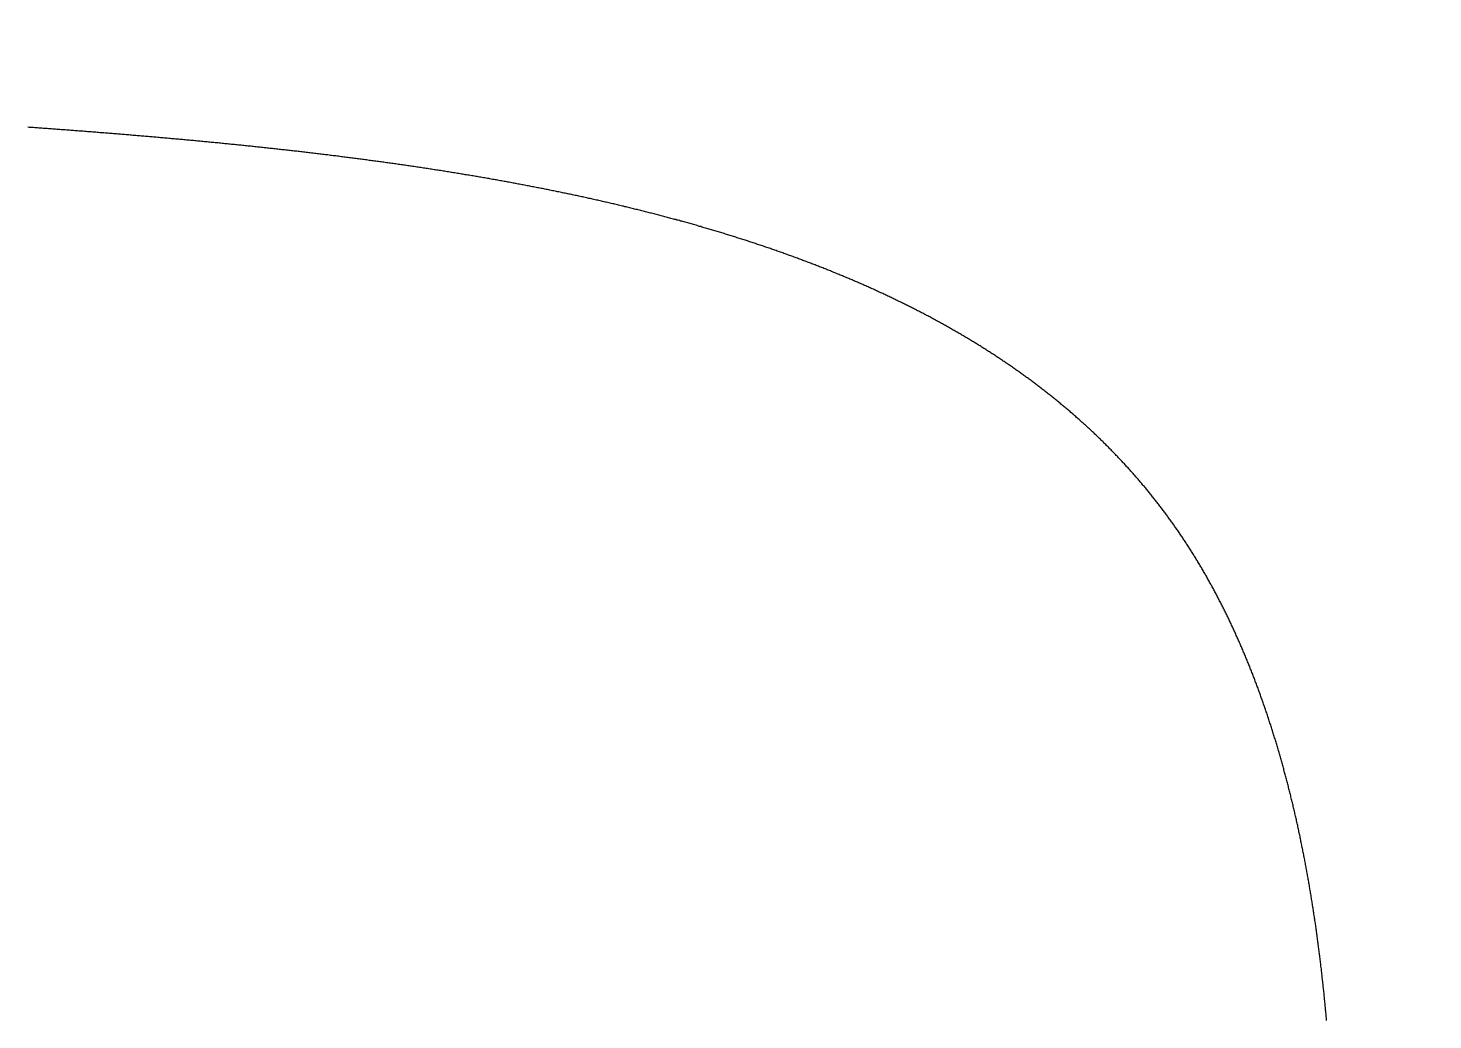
# Model space of a CAD drawing. Header units: millimetres. Extents: x 88 to 97873, y 32 to 55088.
# Drawn here: x 48793.889 to 48796.3, y 5022.508 to 5024.21 of the extents above; entities that cross this region are included whole.
import ezdxf

# ---------------------------------------------------------------- set-up
doc = ezdxf.new("R2010")
doc.units = ezdxf.units.MM
doc.header["$LTSCALE"] = 0.3

msp = doc.modelspace()

# ---------------------------------------------------------------- linework, layer by layer
msp.add_lwpolyline([(48796.1171, 5022.507), (48796.1169, 5022.5092), (48796.1167, 5022.5115), (48796.1165, 5022.5137), (48796.1163, 5022.5159), (48796.1161, 5022.5182), (48796.1159, 5022.5204), (48796.1157, 5022.5226), (48796.1155, 5022.5248), (48796.1153, 5022.5271), (48796.1151, 5022.5293), (48796.1149, 5022.5315), (48796.1147, 5022.5337), (48796.1144, 5022.5359), (48796.1142, 5022.5382), (48796.114, 5022.5404), (48796.1138, 5022.5426), (48796.1136, 5022.5448), (48796.1133, 5022.547), (48796.1131, 5022.5492), (48796.1129, 5022.5515), (48796.1127, 5022.5537), (48796.1124, 5022.5559), (48796.1122, 5022.5581), (48796.112, 5022.5603), (48796.1117, 5022.5625), (48796.1115, 5022.5647), (48796.1113, 5022.5669), (48796.111, 5022.5691), (48796.1108, 5022.5714), (48796.1106, 5022.5736), (48796.1103, 5022.5758), (48796.1101, 5022.578), (48796.1098, 5022.5802), (48796.1096, 5022.5824), (48796.1093, 5022.5846), (48796.1091, 5022.5868), (48796.1088, 5022.589), (48796.1086, 5022.5912), (48796.1083, 5022.5934), (48796.1081, 5022.5956), (48796.1078, 5022.5978), (48796.1075, 5022.6), (48796.1073, 5022.6022), (48796.107, 5022.6043), (48796.1068, 5022.6065), (48796.1065, 5022.6087), (48796.1062, 5022.6109), (48796.106, 5022.6131), (48796.1057, 5022.6153), (48796.1054, 5022.6175), (48796.1051, 5022.6197), (48796.1049, 5022.6219), (48796.1046, 5022.624), (48796.1043, 5022.6262), (48796.104, 5022.6284), (48796.1037, 5022.6306), (48796.1035, 5022.6328), (48796.1032, 5022.635), (48796.1029, 5022.6371), (48796.1026, 5022.6393), (48796.1023, 5022.6415), (48796.102, 5022.6437), (48796.1017, 5022.6458), (48796.1014, 5022.648), (48796.1011, 5022.6502), (48796.1008, 5022.6524), (48796.1005, 5022.6545), (48796.1002, 5022.6567), (48796.0999, 5022.6589), (48796.0996, 5022.661), (48796.0993, 5022.6632), (48796.099, 5022.6654), (48796.0987, 5022.6675), (48796.0984, 5022.6697), (48796.0981, 5022.6719), (48796.0978, 5022.674), (48796.0974, 5022.6762), (48796.0971, 5022.6783), (48796.0968, 5022.6805), (48796.0965, 5022.6827), (48796.0962, 5022.6848), (48796.0958, 5022.687), (48796.0955, 5022.6891), (48796.0952, 5022.6913), (48796.0949, 5022.6934), (48796.0945, 5022.6956), (48796.0942, 5022.6977), (48796.0939, 5022.6999), (48796.0935, 5022.702), (48796.0932, 5022.7042), (48796.0928, 5022.7063), (48796.0925, 5022.7085), (48796.0922, 5022.7106), (48796.0918, 5022.7128), (48796.0915, 5022.7149), (48796.0911, 5022.717), (48796.0908, 5022.7192), (48796.0904, 5022.7213), (48796.0901, 5022.7234), (48796.0897, 5022.7256), (48796.0894, 5022.7277), (48796.089, 5022.7299), (48796.0886, 5022.732), (48796.0883, 5022.7341), (48796.0879, 5022.7362), (48796.0875, 5022.7384), (48796.0872, 5022.7405), (48796.0868, 5022.7426), (48796.0864, 5022.7448), (48796.0861, 5022.7469), (48796.0857, 5022.749), (48796.0853, 5022.7511), (48796.0849, 5022.7532), (48796.0846, 5022.7554), (48796.0842, 5022.7575), (48796.0838, 5022.7596), (48796.0834, 5022.7617), (48796.083, 5022.7638), (48796.0826, 5022.7659), (48796.0822, 5022.768), (48796.0819, 5022.7702), (48796.0815, 5022.7723), (48796.0811, 5022.7744), (48796.0807, 5022.7765), (48796.0803, 5022.7786), (48796.0799, 5022.7807), (48796.0795, 5022.7828), (48796.0791, 5022.7849), (48796.0787, 5022.787), (48796.0783, 5022.7891), (48796.0778, 5022.7912), (48796.0774, 5022.7933), (48796.077, 5022.7954), (48796.0766, 5022.7975), (48796.0762, 5022.7996), (48796.0758, 5022.8017), (48796.0753, 5022.8038), (48796.0749, 5022.8058), (48796.0745, 5022.8079), (48796.0741, 5022.81), (48796.0736, 5022.8121), (48796.0732, 5022.8142), (48796.0728, 5022.8163), (48796.0724, 5022.8184), (48796.0719, 5022.8204), (48796.0715, 5022.8225), (48796.071, 5022.8246), (48796.0706, 5022.8267), (48796.0702, 5022.8287), (48796.0697, 5022.8308), (48796.0693, 5022.8329), (48796.0688, 5022.835), (48796.0684, 5022.837), (48796.0679, 5022.8391), (48796.0675, 5022.8412), (48796.067, 5022.8432), (48796.0666, 5022.8453), (48796.0661, 5022.8474), (48796.0656, 5022.8494), (48796.0652, 5022.8515), (48796.0647, 5022.8535), (48796.0642, 5022.8556), (48796.0638, 5022.8576), (48796.0633, 5022.8597), (48796.0628, 5022.8618), (48796.0624, 5022.8638), (48796.0619, 5022.8659), (48796.0614, 5022.8679), (48796.0609, 5022.87), (48796.0605, 5022.872), (48796.06, 5022.874), (48796.0595, 5022.8761), (48796.059, 5022.8781), (48796.0585, 5022.8802), (48796.058, 5022.8822), (48796.0575, 5022.8842), (48796.057, 5022.8863), (48796.0565, 5022.8883), (48796.056, 5022.8904), (48796.0555, 5022.8924), (48796.055, 5022.8944), (48796.0545, 5022.8964), (48796.054, 5022.8985), (48796.0535, 5022.9005), (48796.053, 5022.9025), (48796.0525, 5022.9045), (48796.052, 5022.9066), (48796.0515, 5022.9086), (48796.0509, 5022.9106), (48796.0504, 5022.9126), (48796.0499, 5022.9146), (48796.0494, 5022.9166), (48796.0489, 5022.9187), (48796.0483, 5022.9207), (48796.0478, 5022.9227), (48796.0473, 5022.9247), (48796.0467, 5022.9267), (48796.0462, 5022.9287), (48796.0457, 5022.9307), (48796.0451, 5022.9327), (48796.0446, 5022.9347), (48796.044, 5022.9367), (48796.0435, 5022.9387), (48796.0429, 5022.9407), (48796.0424, 5022.9427), (48796.0418, 5022.9447), (48796.0413, 5022.9467), (48796.0407, 5022.9487), (48796.0402, 5022.9506), (48796.0396, 5022.9526), (48796.0391, 5022.9546), (48796.0385, 5022.9566), (48796.0379, 5022.9586), (48796.0374, 5022.9606), (48796.0368, 5022.9625), (48796.0362, 5022.9645), (48796.0357, 5022.9665), (48796.0351, 5022.9685), (48796.0345, 5022.9704), (48796.0339, 5022.9724), (48796.0333, 5022.9744), (48796.0328, 5022.9763), (48796.0322, 5022.9783), (48796.0316, 5022.9803), (48796.031, 5022.9822), (48796.0304, 5022.9842), (48796.0298, 5022.9862), (48796.0292, 5022.9881), (48796.0286, 5022.9901), (48796.028, 5022.992), (48796.0274, 5022.994), (48796.0268, 5022.9959), (48796.0262, 5022.9979), (48796.0256, 5022.9998), (48796.025, 5023.0018), (48796.0244, 5023.0037), (48796.0238, 5023.0057), (48796.0232, 5023.0076), (48796.0225, 5023.0095), (48796.0219, 5023.0115), (48796.0213, 5023.0134), (48796.0207, 5023.0153), (48796.02, 5023.0173), (48796.0194, 5023.0192), (48796.0188, 5023.0211), (48796.0182, 5023.0231), (48796.0175, 5023.025), (48796.0169, 5023.0269), (48796.0162, 5023.0288), (48796.0156, 5023.0308), (48796.015, 5023.0327), (48796.0143, 5023.0346), (48796.0137, 5023.0365), (48796.013, 5023.0384), (48796.0124, 5023.0403), (48796.0117, 5023.0422), (48796.0111, 5023.0441), (48796.0104, 5023.0461), (48796.0097, 5023.048), (48796.0091, 5023.0499), (48796.0084, 5023.0518), (48796.0078, 5023.0537), (48796.0071, 5023.0556), (48796.0064, 5023.0575), (48796.0057, 5023.0593), (48796.0051, 5023.0612), (48796.0044, 5023.0631), (48796.0037, 5023.065), (48796.003, 5023.0669), (48796.0024, 5023.0688), (48796.0017, 5023.0707), (48796.001, 5023.0726), (48796.0003, 5023.0744), (48795.9996, 5023.0763), (48795.9989, 5023.0782), (48795.9982, 5023.0801), (48795.9975, 5023.0819), (48795.9968, 5023.0838), (48795.9961, 5023.0857), (48795.9954, 5023.0875), (48795.9947, 5023.0894), (48795.994, 5023.0913), (48795.9933, 5023.0931), (48795.9926, 5023.095), (48795.9919, 5023.0968), (48795.9911, 5023.0987), (48795.9904, 5023.1006), (48795.9897, 5023.1024), (48795.989, 5023.1043), (48795.9882, 5023.1061), (48795.9875, 5023.1079), (48795.9868, 5023.1098), (48795.9861, 5023.1116), (48795.9853, 5023.1135), (48795.9846, 5023.1153), (48795.9838, 5023.1171), (48795.9831, 5023.119), (48795.9824, 5023.1208), (48795.9816, 5023.1226), (48795.9809, 5023.1245), (48795.9801, 5023.1263), (48795.9794, 5023.1281), (48795.9786, 5023.13), (48795.9779, 5023.1318), (48795.9771, 5023.1336), (48795.9763, 5023.1354), (48795.9756, 5023.1372), (48795.9748, 5023.139), (48795.974, 5023.1409), (48795.9733, 5023.1427), (48795.9725, 5023.1445), (48795.9717, 5023.1463), (48795.9709, 5023.1481), (48795.9702, 5023.1499), (48795.9694, 5023.1517), (48795.9686, 5023.1535), (48795.9678, 5023.1553), (48795.967, 5023.1571), (48795.9662, 5023.1589), (48795.9654, 5023.1606), (48795.9646, 5023.1624), (48795.9638, 5023.1642), (48795.963, 5023.166), (48795.9622, 5023.1678), (48795.9614, 5023.1696), (48795.9606, 5023.1713), (48795.9598, 5023.1731), (48795.959, 5023.1749), (48795.9582, 5023.1767), (48795.9574, 5023.1784), (48795.9566, 5023.1802), (48795.9558, 5023.182), (48795.9549, 5023.1837), (48795.9541, 5023.1855), (48795.9533, 5023.1873), (48795.9524, 5023.189), (48795.9516, 5023.1908), (48795.9508, 5023.1925), (48795.9499, 5023.1943), (48795.9491, 5023.196), (48795.9483, 5023.1978), (48795.9474, 5023.1995), (48795.9466, 5023.2013), (48795.9457, 5023.203), (48795.9449, 5023.2047), (48795.944, 5023.2065), (48795.9432, 5023.2082), (48795.9423, 5023.2099), (48795.9415, 5023.2117), (48795.9406, 5023.2134), (48795.9397, 5023.2151), (48795.9389, 5023.2168), (48795.938, 5023.2186), (48795.9371, 5023.2203), (48795.9363, 5023.222), (48795.9354, 5023.2237), (48795.9345, 5023.2254), (48795.9336, 5023.2271), (48795.9327, 5023.2288), (48795.9318, 5023.2306), (48795.931, 5023.2323), (48795.9301, 5023.234), (48795.9292, 5023.2357), (48795.9283, 5023.2374), (48795.9274, 5023.2391), (48795.9265, 5023.2407), (48795.9256, 5023.2424), (48795.9247, 5023.2441), (48795.9238, 5023.2458), (48795.9229, 5023.2475), (48795.922, 5023.2492), (48795.921, 5023.2509), (48795.9201, 5023.2525), (48795.9192, 5023.2542), (48795.9183, 5023.2559), (48795.9174, 5023.2576), (48795.9164, 5023.2592), (48795.9155, 5023.2609), (48795.9146, 5023.2626), (48795.9136, 5023.2642), (48795.9127, 5023.2659), (48795.9118, 5023.2675), (48795.9108, 5023.2692), (48795.9099, 5023.2709), (48795.9089, 5023.2725), (48795.908, 5023.2742), (48795.907, 5023.2758), (48795.9061, 5023.2774), (48795.9051, 5023.2791), (48795.9042, 5023.2807), (48795.9032, 5023.2824), (48795.9023, 5023.284), (48795.9013, 5023.2856), (48795.9003, 5023.2873), (48795.8994, 5023.2889), (48795.8984, 5023.2905), (48795.8974, 5023.2921), (48795.8964, 5023.2938), (48795.8955, 5023.2954), (48795.8945, 5023.297), (48795.8935, 5023.2986), (48795.8925, 5023.3002), (48795.8915, 5023.3018), (48795.8905, 5023.3035), (48795.8895, 5023.3051), (48795.8885, 5023.3067), (48795.8875, 5023.3083), (48795.8865, 5023.3099), (48795.8855, 5023.3115), (48795.8845, 5023.3131), (48795.8835, 5023.3146), (48795.8825, 5023.3162), (48795.8815, 5023.3178), (48795.8805, 5023.3194), (48795.8795, 5023.321), (48795.8784, 5023.3226), (48795.8774, 5023.3241), (48795.8764, 5023.3257), (48795.8754, 5023.3273), (48795.8743, 5023.3289), (48795.8733, 5023.3304), (48795.8723, 5023.332), (48795.8712, 5023.3336), (48795.8702, 5023.3351), (48795.8691, 5023.3367), (48795.8681, 5023.3382), (48795.867, 5023.3398), (48795.866, 5023.3413), (48795.8649, 5023.3429), (48795.8639, 5023.3444), (48795.8628, 5023.346), (48795.8618, 5023.3475), (48795.8607, 5023.3491), (48795.8596, 5023.3506), (48795.8586, 5023.3521), (48795.8575, 5023.3537), (48795.8564, 5023.3552), (48795.8553, 5023.3567), (48795.8542, 5023.3582), (48795.8532, 5023.3598), (48795.8521, 5023.3613), (48795.851, 5023.3628), (48795.8499, 5023.3643), (48795.8488, 5023.3658), (48795.8477, 5023.3673), (48795.8466, 5023.3688), (48795.8455, 5023.3704), (48795.8444, 5023.3719), (48795.8433, 5023.3734), (48795.8422, 5023.3749), (48795.8411, 5023.3764), (48795.84, 5023.3778), (48795.8389, 5023.3793), (48795.8378, 5023.3808), (48795.8367, 5023.3823), (48795.8355, 5023.3838), (48795.8344, 5023.3853), (48795.8333, 5023.3868), (48795.8322, 5023.3882), (48795.831, 5023.3897), (48795.8299, 5023.3912), (48795.8288, 5023.3927), (48795.8276, 5023.3941), (48795.8265, 5023.3956), (48795.8253, 5023.3971), (48795.8242, 5023.3985), (48795.823, 5023.4), (48795.8219, 5023.4014), (48795.8207, 5023.4029), (48795.8196, 5023.4043), (48795.8184, 5023.4058), (48795.8173, 5023.4072), (48795.8161, 5023.4087), (48795.8149, 5023.4101), (48795.8138, 5023.4116), (48795.8126, 5023.413), (48795.8114, 5023.4144), (48795.8103, 5023.4159), (48795.8091, 5023.4173), (48795.8079, 5023.4187), (48795.8067, 5023.4202), (48795.8055, 5023.4216), (48795.8044, 5023.423), (48795.8032, 5023.4244), (48795.802, 5023.4258), (48795.8008, 5023.4273), (48795.7996, 5023.4287), (48795.7984, 5023.4301), (48795.7972, 5023.4315), (48795.796, 5023.4329), (48795.7948, 5023.4343), (48795.7936, 5023.4357), (48795.7924, 5023.4371), (48795.7912, 5023.4385), (48795.7899, 5023.4399), (48795.7887, 5023.4413), (48795.7875, 5023.4427), (48795.7863, 5023.4441), (48795.7851, 5023.4455), (48795.7838, 5023.4468), (48795.7826, 5023.4482), (48795.7814, 5023.4496), (48795.7801, 5023.451), (48795.7789, 5023.4524), (48795.7777, 5023.4537), (48795.7764, 5023.4551), (48795.7752, 5023.4565), (48795.7739, 5023.4578), (48795.7727, 5023.4592), (48795.7714, 5023.4606), (48795.7702, 5023.4619), (48795.7689, 5023.4633), (48795.7677, 5023.4646), (48795.7664, 5023.466), (48795.7652, 5023.4673), (48795.7639, 5023.4687), (48795.7626, 5023.47), (48795.7614, 5023.4714), (48795.7601, 5023.4727), (48795.7588, 5023.4741), (48795.7576, 5023.4754), (48795.7563, 5023.4767), (48795.755, 5023.4781), (48795.7537, 5023.4794), (48795.7524, 5023.4807), (48795.7511, 5023.482), (48795.7499, 5023.4834), (48795.7486, 5023.4847), (48795.7473, 5023.486), (48795.746, 5023.4873), (48795.7447, 5023.4886), (48795.7434, 5023.49), (48795.7421, 5023.4913), (48795.7408, 5023.4926), (48795.7395, 5023.4939), (48795.7382, 5023.4952), (48795.7368, 5023.4965), (48795.7355, 5023.4978), (48795.7342, 5023.4991), (48795.7329, 5023.5004), (48795.7316, 5023.5017), (48795.7303, 5023.503), (48795.7289, 5023.5043), (48795.7276, 5023.5055), (48795.7263, 5023.5068), (48795.725, 5023.5081), (48795.7236, 5023.5094), (48795.7223, 5023.5107), (48795.7209, 5023.5119), (48795.7196, 5023.5132), (48795.7183, 5023.5145), (48795.7169, 5023.5158), (48795.7156, 5023.517), (48795.7142, 5023.5183), (48795.7129, 5023.5196), (48795.7115, 5023.5208), (48795.7102, 5023.5221), (48795.7088, 5023.5233), (48795.7074, 5023.5246), (48795.7061, 5023.5258), (48795.7047, 5023.5271), (48795.7034, 5023.5283), (48795.702, 5023.5296), (48795.7006, 5023.5308), (48795.6992, 5023.5321), (48795.6979, 5023.5333), (48795.6965, 5023.5345), (48795.6951, 5023.5358), (48795.6937, 5023.537), (48795.6923, 5023.5382), (48795.691, 5023.5395), (48795.6896, 5023.5407), (48795.6882, 5023.5419), (48795.6868, 5023.5432), (48795.6854, 5023.5444), (48795.684, 5023.5456), (48795.6826, 5023.5468), (48795.6812, 5023.548), (48795.6798, 5023.5492), (48795.6784, 5023.5504), (48795.677, 5023.5517), (48795.6756, 5023.5529), (48795.6742, 5023.5541), (48795.6727, 5023.5553), (48795.6713, 5023.5565), (48795.6699, 5023.5577), (48795.6685, 5023.5589), (48795.6671, 5023.5601), (48795.6656, 5023.5613), (48795.6642, 5023.5624), (48795.6628, 5023.5636), (48795.6614, 5023.5648), (48795.6599, 5023.566), (48795.6585, 5023.5672), (48795.6571, 5023.5684), (48795.6556, 5023.5695), (48795.6542, 5023.5707), (48795.6527, 5023.5719), (48795.6513, 5023.5731), (48795.6498, 5023.5742), (48795.6484, 5023.5754), (48795.6469, 5023.5766), (48795.6455, 5023.5777), (48795.644, 5023.5789), (48795.6426, 5023.58), (48795.6411, 5023.5812), (48795.6396, 5023.5824), (48795.6382, 5023.5835), (48795.6367, 5023.5847), (48795.6352, 5023.5858), (48795.6338, 5023.587), (48795.6323, 5023.5881), (48795.6308, 5023.5892), (48795.6293, 5023.5904), (48795.6279, 5023.5915), (48795.6264, 5023.5927), (48795.6249, 5023.5938), (48795.6234, 5023.5949), (48795.6219, 5023.5961), (48795.6204, 5023.5972), (48795.6189, 5023.5983), (48795.6175, 5023.5994), (48795.616, 5023.6006), (48795.6145, 5023.6017), (48795.613, 5023.6028), (48795.6115, 5023.6039), (48795.61, 5023.605), (48795.6084, 5023.6061), (48795.6069, 5023.6073), (48795.6054, 5023.6084), (48795.6039, 5023.6095), (48795.6024, 5023.6106), (48795.6009, 5023.6117), (48795.5994, 5023.6128), (48795.5979, 5023.6139), (48795.5963, 5023.615), (48795.5948, 5023.6161), (48795.5933, 5023.6172), (48795.5918, 5023.6183), (48795.5902, 5023.6193), (48795.5887, 5023.6204), (48795.5872, 5023.6215), (48795.5856, 5023.6226), (48795.5841, 5023.6237), (48795.5825, 5023.6248), (48795.581, 5023.6258), (48795.5795, 5023.6269), (48795.5779, 5023.628), (48795.5764, 5023.6291), (48795.5748, 5023.6301), (48795.5733, 5023.6312), (48795.5717, 5023.6323), (48795.5702, 5023.6333), (48795.5686, 5023.6344), (48795.567, 5023.6355), (48795.5655, 5023.6365), (48795.5639, 5023.6376), (48795.5623, 5023.6386), (48795.5608, 5023.6397), (48795.5592, 5023.6407), (48795.5576, 5023.6418), (48795.5561, 5023.6428), (48795.5545, 5023.6439), (48795.5529, 5023.6449), (48795.5513, 5023.6459), (48795.5497, 5023.647), (48795.5482, 5023.648), (48795.5466, 5023.6491), (48795.545, 5023.6501), (48795.5434, 5023.6511), (48795.5418, 5023.6522), (48795.5402, 5023.6532), (48795.5386, 5023.6542), (48795.537, 5023.6552), (48795.5354, 5023.6562), (48795.5338, 5023.6573), (48795.5322, 5023.6583), (48795.5306, 5023.6593), (48795.529, 5023.6603), (48795.5274, 5023.6613), (48795.5258, 5023.6623), (48795.5242, 5023.6633), (48795.5226, 5023.6644), (48795.521, 5023.6654), (48795.5193, 5023.6664), (48795.5177, 5023.6674), (48795.5161, 5023.6684), (48795.5145, 5023.6694), (48795.5128, 5023.6704), (48795.5112, 5023.6714), (48795.5096, 5023.6723), (48795.508, 5023.6733), (48795.5063, 5023.6743), (48795.5047, 5023.6753), (48795.5031, 5023.6763), (48795.5014, 5023.6773), (48795.4998, 5023.6783), (48795.4981, 5023.6792), (48795.4965, 5023.6802), (48795.4948, 5023.6812), (48795.4932, 5023.6822), (48795.4915, 5023.6831), (48795.4899, 5023.6841), (48795.4882, 5023.6851), (48795.4866, 5023.686), (48795.4849, 5023.687), (48795.4833, 5023.688), (48795.4816, 5023.6889), (48795.4799, 5023.6899), (48795.4783, 5023.6908), (48795.4766, 5023.6918), (48795.4749, 5023.6927), (48795.4733, 5023.6937), (48795.4716, 5023.6946), (48795.4699, 5023.6956), (48795.4683, 5023.6965), (48795.4666, 5023.6975), (48795.4649, 5023.6984), (48795.4632, 5023.6994), (48795.4615, 5023.7003), (48795.4599, 5023.7012), (48795.4582, 5023.7022), (48795.4565, 5023.7031), (48795.4548, 5023.704), (48795.4531, 5023.705), (48795.4514, 5023.7059), (48795.4497, 5023.7068), (48795.448, 5023.7078), (48795.4463, 5023.7087), (48795.4446, 5023.7096), (48795.4429, 5023.7105), (48795.4412, 5023.7114), (48795.4395, 5023.7123), (48795.4378, 5023.7133), (48795.4361, 5023.7142), (48795.4344, 5023.7151), (48795.4327, 5023.716), (48795.4309, 5023.7169), (48795.4292, 5023.7178), (48795.4275, 5023.7187), (48795.4258, 5023.7196), (48795.4241, 5023.7205), (48795.4223, 5023.7214), (48795.4206, 5023.7223), (48795.4189, 5023.7232), (48795.4172, 5023.7241), (48795.4154, 5023.725), (48795.4137, 5023.7259), (48795.412, 5023.7268), (48795.4102, 5023.7276), (48795.4085, 5023.7285), (48795.4067, 5023.7294), (48795.405, 5023.7303), (48795.4033, 5023.7312), (48795.4015, 5023.732), (48795.3998, 5023.7329), (48795.398, 5023.7338), (48795.3963, 5023.7347), (48795.3945, 5023.7355), (48795.3928, 5023.7364), (48795.391, 5023.7373), (48795.3892, 5023.7381), (48795.3875, 5023.739), (48795.3857, 5023.7399), (48795.384, 5023.7407), (48795.3822, 5023.7416), (48795.3804, 5023.7424), (48795.3787, 5023.7433), (48795.3769, 5023.7441), (48795.3751, 5023.745), (48795.3734, 5023.7459), (48795.3716, 5023.7467), (48795.3698, 5023.7475), (48795.368, 5023.7484), (48795.3663, 5023.7492), (48795.3645, 5023.7501), (48795.3627, 5023.7509), (48795.3609, 5023.7518), (48795.3591, 5023.7526), (48795.3573, 5023.7534), (48795.3555, 5023.7543), (48795.3538, 5023.7551), (48795.352, 5023.7559), (48795.3502, 5023.7567), (48795.3484, 5023.7576), (48795.3466, 5023.7584), (48795.3448, 5023.7592), (48795.343, 5023.76), (48795.3412, 5023.7609), (48795.3394, 5023.7617), (48795.3376, 5023.7625), (48795.3358, 5023.7633), (48795.3339, 5023.7641), (48795.3321, 5023.7649), (48795.3303, 5023.7657), (48795.3285, 5023.7666), (48795.3267, 5023.7674), (48795.3249, 5023.7682), (48795.3231, 5023.769), (48795.3212, 5023.7698), (48795.3194, 5023.7706), (48795.3176, 5023.7714), (48795.3158, 5023.7722), (48795.3139, 5023.773), (48795.3121, 5023.7738), (48795.3103, 5023.7745), (48795.3085, 5023.7753), (48795.3066, 5023.7761), (48795.3048, 5023.7769), (48795.3029, 5023.7777), (48795.3011, 5023.7785), (48795.2993, 5023.7793), (48795.2974, 5023.78), (48795.2956, 5023.7808), (48795.2937, 5023.7816), (48795.2919, 5023.7824), (48795.29, 5023.7831), (48795.2882, 5023.7839), (48795.2863, 5023.7847), (48795.2845, 5023.7855), (48795.2826, 5023.7862), (48795.2808, 5023.787), (48795.2789, 5023.7878), (48795.2771, 5023.7885), (48795.2752, 5023.7893), (48795.2733, 5023.79), (48795.2715, 5023.7908), (48795.2696, 5023.7916), (48795.2678, 5023.7923), (48795.2659, 5023.7931), (48795.264, 5023.7938), (48795.2621, 5023.7946), (48795.2603, 5023.7953), (48795.2584, 5023.7961), (48795.2565, 5023.7968), (48795.2546, 5023.7976), (48795.2528, 5023.7983), (48795.2509, 5023.799), (48795.249, 5023.7998), (48795.2471, 5023.8005), (48795.2452, 5023.8012), (48795.2433, 5023.802), (48795.2415, 5023.8027), (48795.2396, 5023.8034), (48795.2377, 5023.8042), (48795.2358, 5023.8049), (48795.2339, 5023.8056), (48795.232, 5023.8064), (48795.2301, 5023.8071), (48795.2282, 5023.8078), (48795.2263, 5023.8085), (48795.2244, 5023.8092), (48795.2225, 5023.81), (48795.2206, 5023.8107), (48795.2187, 5023.8114), (48795.2168, 5023.8121), (48795.2149, 5023.8128), (48795.213, 5023.8135), (48795.211, 5023.8142), (48795.2091, 5023.8149), (48795.2072, 5023.8157), (48795.2053, 5023.8164), (48795.2034, 5023.8171), (48795.2015, 5023.8178), (48795.1995, 5023.8185), (48795.1976, 5023.8192), (48795.1957, 5023.8199), (48795.1938, 5023.8205), (48795.1918, 5023.8212), (48795.1899, 5023.8219), (48795.188, 5023.8226), (48795.1861, 5023.8233), (48795.1841, 5023.824), (48795.1822, 5023.8247), (48795.1802, 5023.8254), (48795.1783, 5023.8261), (48795.1764, 5023.8267), (48795.1744, 5023.8274), (48795.1725, 5023.8281), (48795.1705, 5023.8288), (48795.1686, 5023.8294), (48795.1667, 5023.8301), (48795.1647, 5023.8308), (48795.1628, 5023.8315), (48795.1608, 5023.8321), (48795.1589, 5023.8328), (48795.1569, 5023.8335), (48795.155, 5023.8341), (48795.153, 5023.8348), (48795.151, 5023.8355), (48795.1491, 5023.8361), (48795.1471, 5023.8368), (48795.1452, 5023.8374), (48795.1432, 5023.8381), (48795.1412, 5023.8388), (48795.1393, 5023.8394), (48795.1373, 5023.8401), (48795.1353, 5023.8407), (48795.1334, 5023.8414), (48795.1314, 5023.842), (48795.1294, 5023.8427), (48795.1274, 5023.8433), (48795.1255, 5023.844), (48795.1235, 5023.8446), (48795.1215, 5023.8452), (48795.1195, 5023.8459), (48795.1176, 5023.8465), (48795.1156, 5023.8471), (48795.1136, 5023.8478), (48795.1116, 5023.8484), (48795.1096, 5023.8491), (48795.1076, 5023.8497), (48795.1056, 5023.8503), (48795.1037, 5023.8509), (48795.1017, 5023.8516), (48795.0997, 5023.8522), (48795.0977, 5023.8528), (48795.0957, 5023.8534), (48795.0937, 5023.8541), (48795.0917, 5023.8547), (48795.0897, 5023.8553), (48795.0877, 5023.8559), (48795.0857, 5023.8565), (48795.0837, 5023.8572), (48795.0817, 5023.8578), (48795.0797, 5023.8584), (48795.0777, 5023.859), (48795.0757, 5023.8596), (48795.0736, 5023.8602), (48795.0716, 5023.8608), (48795.0696, 5023.8614), (48795.0676, 5023.862), (48795.0656, 5023.8626), (48795.0636, 5023.8632), (48795.0616, 5023.8638), (48795.0595, 5023.8644), (48795.0575, 5023.865), (48795.0555, 5023.8656), (48795.0535, 5023.8662), (48795.0514, 5023.8668), (48795.0494, 5023.8674), (48795.0474, 5023.868), (48795.0454, 5023.8686), (48795.0433, 5023.8692), (48795.0413, 5023.8697), (48795.0393, 5023.8703), (48795.0372, 5023.8709), (48795.0352, 5023.8715), (48795.0332, 5023.8721), (48795.0311, 5023.8727), (48795.0291, 5023.8732), (48795.027, 5023.8738), (48795.025, 5023.8744), (48795.023, 5023.875), (48795.0209, 5023.8755), (48795.0189, 5023.8761), (48795.0168, 5023.8767), (48795.0148, 5023.8772), (48795.0127, 5023.8778), (48795.0107, 5023.8784), (48795.0086, 5023.8789), (48795.0066, 5023.8795), (48795.0045, 5023.8801), (48795.0025, 5023.8806), (48795.0004, 5023.8812), (48794.9984, 5023.8817), (48794.9963, 5023.8823), (48794.9942, 5023.8829), (48794.9922, 5023.8834), (48794.9901, 5023.884), (48794.988, 5023.8845), (48794.986, 5023.8851), (48794.9839, 5023.8856), (48794.9818, 5023.8862), (48794.9798, 5023.8867), (48794.9777, 5023.8873), (48794.9756, 5023.8878), (48794.9736, 5023.8883), (48794.9715, 5023.8889), (48794.9694, 5023.8894), (48794.9673, 5023.89), (48794.9653, 5023.8905), (48794.9632, 5023.891), (48794.9611, 5023.8916), (48794.959, 5023.8921), (48794.9569, 5023.8926), (48794.9549, 5023.8932), (48794.9528, 5023.8937), (48794.9507, 5023.8942), (48794.9486, 5023.8948), (48794.9465, 5023.8953), (48794.9444, 5023.8958), (48794.9423, 5023.8963), (48794.9403, 5023.8969), (48794.9382, 5023.8974), (48794.9361, 5023.8979), (48794.934, 5023.8984), (48794.9319, 5023.8989), (48794.9298, 5023.8995), (48794.9277, 5023.9), (48794.9256, 5023.9005), (48794.9235, 5023.901), (48794.9214, 5023.9015), (48794.9193, 5023.902), (48794.9172, 5023.9025), (48794.9151, 5023.903), (48794.913, 5023.9035), (48794.9109, 5023.9041), (48794.9088, 5023.9046), (48794.9066, 5023.9051), (48794.9045, 5023.9056), (48794.9024, 5023.9061), (48794.9003, 5023.9066), (48794.8982, 5023.9071), (48794.8961, 5023.9076), (48794.894, 5023.9081), (48794.8918, 5023.9086), (48794.8897, 5023.909), (48794.8876, 5023.9095), (48794.8855, 5023.91), (48794.8834, 5023.9105), (48794.8812, 5023.911), (48794.8791, 5023.9115), (48794.877, 5023.912), (48794.8749, 5023.9125), (48794.8727, 5023.913), (48794.8706, 5023.9134), (48794.8685, 5023.9139), (48794.8664, 5023.9144), (48794.8642, 5023.9149), (48794.8621, 5023.9154), (48794.86, 5023.9158), (48794.8578, 5023.9163), (48794.8557, 5023.9168), (48794.8535, 5023.9173), (48794.8514, 5023.9177), (48794.8493, 5023.9182), (48794.8471, 5023.9187), (48794.845, 5023.9191), (48794.8428, 5023.9196), (48794.8407, 5023.9201), (48794.8386, 5023.9205), (48794.8364, 5023.921), (48794.8343, 5023.9215), (48794.8321, 5023.9219), (48794.83, 5023.9224), (48794.8278, 5023.9229), (48794.8257, 5023.9233), (48794.8235, 5023.9238), (48794.8214, 5023.9242), (48794.8192, 5023.9247), (48794.8171, 5023.9251), (48794.8149, 5023.9256), (48794.8128, 5023.926), (48794.8106, 5023.9265), (48794.8084, 5023.9269), (48794.8063, 5023.9274), (48794.8041, 5023.9278), (48794.802, 5023.9283), (48794.7998, 5023.9287), (48794.7976, 5023.9292), (48794.7955, 5023.9296), (48794.7933, 5023.9301), (48794.7911, 5023.9305), (48794.789, 5023.9309), (48794.7868, 5023.9314), (48794.7846, 5023.9318), (48794.7825, 5023.9323), (48794.7803, 5023.9327), (48794.7781, 5023.9331), (48794.7759, 5023.9336), (48794.7738, 5023.934), (48794.7716, 5023.9344), (48794.7694, 5023.9349), (48794.7672, 5023.9353), (48794.7651, 5023.9357), (48794.7629, 5023.9361), (48794.7607, 5023.9366), (48794.7585, 5023.937), (48794.7563, 5023.9374), (48794.7541, 5023.9378), (48794.752, 5023.9383), (48794.7498, 5023.9387), (48794.7476, 5023.9391), (48794.7454, 5023.9395), (48794.7432, 5023.9399), (48794.741, 5023.9404), (48794.7388, 5023.9408), (48794.7366, 5023.9412), (48794.7345, 5023.9416), (48794.7323, 5023.942), (48794.7301, 5023.9424), (48794.7279, 5023.9428), (48794.7257, 5023.9432), (48794.7235, 5023.9437), (48794.7213, 5023.9441), (48794.7191, 5023.9445), (48794.7169, 5023.9449), (48794.7147, 5023.9453), (48794.7125, 5023.9457), (48794.7103, 5023.9461), (48794.7081, 5023.9465), (48794.7059, 5023.9469), (48794.7037, 5023.9473), (48794.7015, 5023.9477), (48794.6993, 5023.9481), (48794.697, 5023.9485), (48794.6948, 5023.9489), (48794.6926, 5023.9493), (48794.6904, 5023.9497), (48794.6882, 5023.9501), (48794.686, 5023.9504), (48794.6838, 5023.9508), (48794.6816, 5023.9512), (48794.6794, 5023.9516), (48794.6771, 5023.952), (48794.6749, 5023.9524), (48794.6727, 5023.9528), (48794.6705, 5023.9532), (48794.6683, 5023.9535), (48794.6661, 5023.9539), (48794.6638, 5023.9543), (48794.6616, 5023.9547), (48794.6594, 5023.9551), (48794.6572, 5023.9554), (48794.6549, 5023.9558), (48794.6527, 5023.9562), (48794.6505, 5023.9566), (48794.6483, 5023.9569), (48794.646, 5023.9573), (48794.6438, 5023.9577), (48794.6416, 5023.9581), (48794.6393, 5023.9584), (48794.6371, 5023.9588), (48794.6349, 5023.9592), (48794.6327, 5023.9595), (48794.6304, 5023.9599), (48794.6282, 5023.9603), (48794.626, 5023.9606), (48794.6237, 5023.961), (48794.6215, 5023.9614), (48794.6192, 5023.9617), (48794.617, 5023.9621), (48794.6148, 5023.9624), (48794.6125, 5023.9628), (48794.6103, 5023.9632), (48794.608, 5023.9635), (48794.6058, 5023.9639), (48794.6036, 5023.9642), (48794.6013, 5023.9646), (48794.5991, 5023.9649), (48794.5968, 5023.9653), (48794.5946, 5023.9656), (48794.5923, 5023.966), (48794.5901, 5023.9663), (48794.5878, 5023.9667), (48794.5856, 5023.967), (48794.5833, 5023.9674), (48794.5811, 5023.9677), (48794.5788, 5023.9681), (48794.5766, 5023.9684), (48794.5743, 5023.9688), (48794.5721, 5023.9691), (48794.5698, 5023.9695), (48794.5676, 5023.9698), (48794.5653, 5023.9701), (48794.5631, 5023.9705), (48794.5608, 5023.9708), (48794.5585, 5023.9712), (48794.5563, 5023.9715), (48794.554, 5023.9718), (48794.5518, 5023.9722), (48794.5495, 5023.9725), (48794.5472, 5023.9728), (48794.545, 5023.9732), (48794.5427, 5023.9735), (48794.5404, 5023.9738), (48794.5382, 5023.9742), (48794.5359, 5023.9745), (48794.5336, 5023.9748), (48794.5314, 5023.9751), (48794.5291, 5023.9755), (48794.5268, 5023.9758), (48794.5246, 5023.9761), (48794.5223, 5023.9764), (48794.52, 5023.9768), (48794.5178, 5023.9771), (48794.5155, 5023.9774), (48794.5132, 5023.9777), (48794.5109, 5023.978), (48794.5087, 5023.9784), (48794.5064, 5023.9787), (48794.5041, 5023.979), (48794.5018, 5023.9793), (48794.4996, 5023.9796), (48794.4973, 5023.9799), (48794.495, 5023.9803), (48794.4927, 5023.9806), (48794.4904, 5023.9809), (48794.4882, 5023.9812), (48794.4859, 5023.9815), (48794.4836, 5023.9818), (48794.4813, 5023.9821), (48794.479, 5023.9824), (48794.4768, 5023.9827), (48794.4745, 5023.983), (48794.4722, 5023.9834), (48794.4699, 5023.9837), (48794.4676, 5023.984), (48794.4653, 5023.9843), (48794.463, 5023.9846), (48794.4607, 5023.9849), (48794.4585, 5023.9852), (48794.4562, 5023.9855), (48794.4539, 5023.9858), (48794.4516, 5023.9861), (48794.4493, 5023.9864), (48794.447, 5023.9867), (48794.4447, 5023.987), (48794.4424, 5023.9873), (48794.4401, 5023.9875), (48794.4378, 5023.9878), (48794.4355, 5023.9881), (48794.4332, 5023.9884), (48794.4309, 5023.9887), (48794.4286, 5023.989), (48794.4263, 5023.9893), (48794.424, 5023.9896), (48794.4217, 5023.9899), (48794.4194, 5023.9902), (48794.4171, 5023.9905), (48794.4148, 5023.9907), (48794.4125, 5023.991), (48794.4102, 5023.9913), (48794.4079, 5023.9916), (48794.4056, 5023.9919), (48794.4033, 5023.9922), (48794.401, 5023.9924), (48794.3987, 5023.9927), (48794.3964, 5023.993), (48794.3941, 5023.9933), (48794.3918, 5023.9936), (48794.3895, 5023.9938), (48794.3872, 5023.9941), (48794.3849, 5023.9944), (48794.3826, 5023.9947), (48794.3803, 5023.9949), (48794.378, 5023.9952), (48794.3756, 5023.9955), (48794.3733, 5023.9958), (48794.371, 5023.996), (48794.3687, 5023.9963), (48794.3664, 5023.9966), (48794.3641, 5023.9968), (48794.3618, 5023.9971), (48794.3595, 5023.9974), (48794.3571, 5023.9977), (48794.3548, 5023.9979), (48794.3525, 5023.9982), (48794.3502, 5023.9985), (48794.3479, 5023.9987), (48794.3456, 5023.999), (48794.3432, 5023.9992), (48794.3409, 5023.9995), (48794.3386, 5023.9998), (48794.3363, 5024), (48794.334, 5024.0003), (48794.3316, 5024.0006), (48794.3293, 5024.0008), (48794.327, 5024.0011), (48794.3247, 5024.0013), (48794.3223, 5024.0016), (48794.32, 5024.0019), (48794.3177, 5024.0021), (48794.3154, 5024.0024), (48794.313, 5024.0026), (48794.3107, 5024.0029), (48794.3084, 5024.0031), (48794.3061, 5024.0034), (48794.3037, 5024.0036), (48794.3014, 5024.0039), (48794.2991, 5024.0041), (48794.2968, 5024.0044), (48794.2944, 5024.0046), (48794.2921, 5024.0049), (48794.2898, 5024.0051), (48794.2874, 5024.0054), (48794.2851, 5024.0056), (48794.2828, 5024.0059), (48794.2804, 5024.0061), (48794.2781, 5024.0064), (48794.2758, 5024.0066), (48794.2734, 5024.0069), (48794.2711, 5024.0071), (48794.2688, 5024.0073), (48794.2664, 5024.0076), (48794.2641, 5024.0078), (48794.2618, 5024.0081), (48794.2594, 5024.0083), (48794.2571, 5024.0085), (48794.2548, 5024.0088), (48794.2524, 5024.009), (48794.2501, 5024.0093), (48794.2478, 5024.0095), (48794.2454, 5024.0097), (48794.2431, 5024.01), (48794.2407, 5024.0102), (48794.2384, 5024.0104), (48794.2361, 5024.0107), (48794.2337, 5024.0109), (48794.2314, 5024.0111), (48794.229, 5024.0114), (48794.2267, 5024.0116), (48794.2244, 5024.0118), (48794.222, 5024.0121), (48794.2197, 5024.0123), (48794.2173, 5024.0125), (48794.215, 5024.0128), (48794.2126, 5024.013), (48794.2103, 5024.0132), (48794.2079, 5024.0134), (48794.2056, 5024.0137), (48794.2033, 5024.0139), (48794.2009, 5024.0141), (48794.1986, 5024.0144), (48794.1962, 5024.0146), (48794.1939, 5024.0148), (48794.1915, 5024.015), (48794.1892, 5024.0152), (48794.1868, 5024.0155), (48794.1845, 5024.0157), (48794.1821, 5024.0159), (48794.1798, 5024.0161), (48794.1774, 5024.0164), (48794.1751, 5024.0166), (48794.1727, 5024.0168), (48794.1704, 5024.017), (48794.168, 5024.0172), (48794.1657, 5024.0174), (48794.1633, 5024.0177), (48794.161, 5024.0179), (48794.1586, 5024.0181), (48794.1563, 5024.0183), (48794.1539, 5024.0185), (48794.1516, 5024.0187), (48794.1492, 5024.019), (48794.1469, 5024.0192), (48794.1445, 5024.0194), (48794.1421, 5024.0196), (48794.1398, 5024.0198), (48794.1374, 5024.02), (48794.1351, 5024.0202), (48794.1327, 5024.0204), (48794.1304, 5024.0206), (48794.128, 5024.0209), (48794.1257, 5024.0211), (48794.1233, 5024.0213), (48794.1209, 5024.0215), (48794.1186, 5024.0217), (48794.1162, 5024.0219), (48794.1139, 5024.0221), (48794.1115, 5024.0223), (48794.1091, 5024.0225), (48794.1068, 5024.0227), (48794.1044, 5024.0229), (48794.1021, 5024.0231), (48794.0997, 5024.0233), (48794.0973, 5024.0235), (48794.095, 5024.0237), (48794.0926, 5024.0239), (48794.0903, 5024.0241), (48794.0879, 5024.0243), (48794.0855, 5024.0245), (48794.0832, 5024.0247), (48794.0808, 5024.0249), (48794.0785, 5024.0251), (48794.0761, 5024.0253), (48794.0737, 5024.0255), (48794.0714, 5024.0257), (48794.069, 5024.0259), (48794.0666, 5024.0261), (48794.0643, 5024.0263), (48794.0619, 5024.0265), (48794.0595, 5024.0267), (48794.0572, 5024.0269), (48794.0548, 5024.0271), (48794.0524, 5024.0273), (48794.0501, 5024.0275), (48794.0477, 5024.0277), (48794.0454, 5024.0279), (48794.043, 5024.0281), (48794.0406, 5024.0283), (48794.0383, 5024.0285), (48794.0359, 5024.0287), (48794.0335, 5024.0288), (48794.0312, 5024.029), (48794.0288, 5024.0292), (48794.0264, 5024.0294), (48794.024, 5024.0296), (48794.0217, 5024.0298), (48794.0193, 5024.03), (48794.0169, 5024.0302), (48794.0146, 5024.0304), (48794.0122, 5024.0305), (48794.0098, 5024.0307), (48794.0075, 5024.0309), (48794.0051, 5024.0311), (48794.0027, 5024.0313), (48794.0004, 5024.0315), (48793.998, 5024.0317), (48793.9956, 5024.0318), (48793.9932, 5024.032), (48793.9909, 5024.0322), (48793.9885, 5024.0324), (48793.9861, 5024.0326), (48793.9838, 5024.0328), (48793.9814, 5024.0329), (48793.979, 5024.0331), (48793.9767, 5024.0333), (48793.9743, 5024.0335), (48793.9719, 5024.0337), (48793.9695, 5024.0338), (48793.9672, 5024.034), (48793.9648, 5024.0342), (48793.9624, 5024.0344), (48793.96, 5024.0346), (48793.9577, 5024.0347), (48793.9553, 5024.0349), (48793.9529, 5024.0351), (48793.9506, 5024.0353), (48793.9482, 5024.0355), (48793.9458, 5024.0356), (48793.9434, 5024.0358), (48793.9411, 5024.036), (48793.9387, 5024.0362), (48793.9363, 5024.0363), (48793.9339, 5024.0365), (48793.9316, 5024.0367), (48793.9292, 5024.0369), (48793.9268, 5024.037), (48793.9244, 5024.0372), (48793.9221, 5024.0374), (48793.9197, 5024.0376), (48793.9173, 5024.0377), (48793.9149, 5024.0379), (48793.9126, 5024.0381), (48793.9102, 5024.0382), (48793.9078, 5024.0384), (48793.9054, 5024.0386), (48793.9031, 5024.0388), (48793.9007, 5024.0389), (48793.8983, 5024.0391), (48793.8959, 5024.0393), (48793.8936, 5024.0394), (48793.8912, 5024.0396), (48793.8888, 5024.0398)])
for radius in [18.5479, 14.363, 11.4141]:
    msp.add_circle((48791.5798, 5029.0009), radius)

doc.saveas('drawing.dxf')
